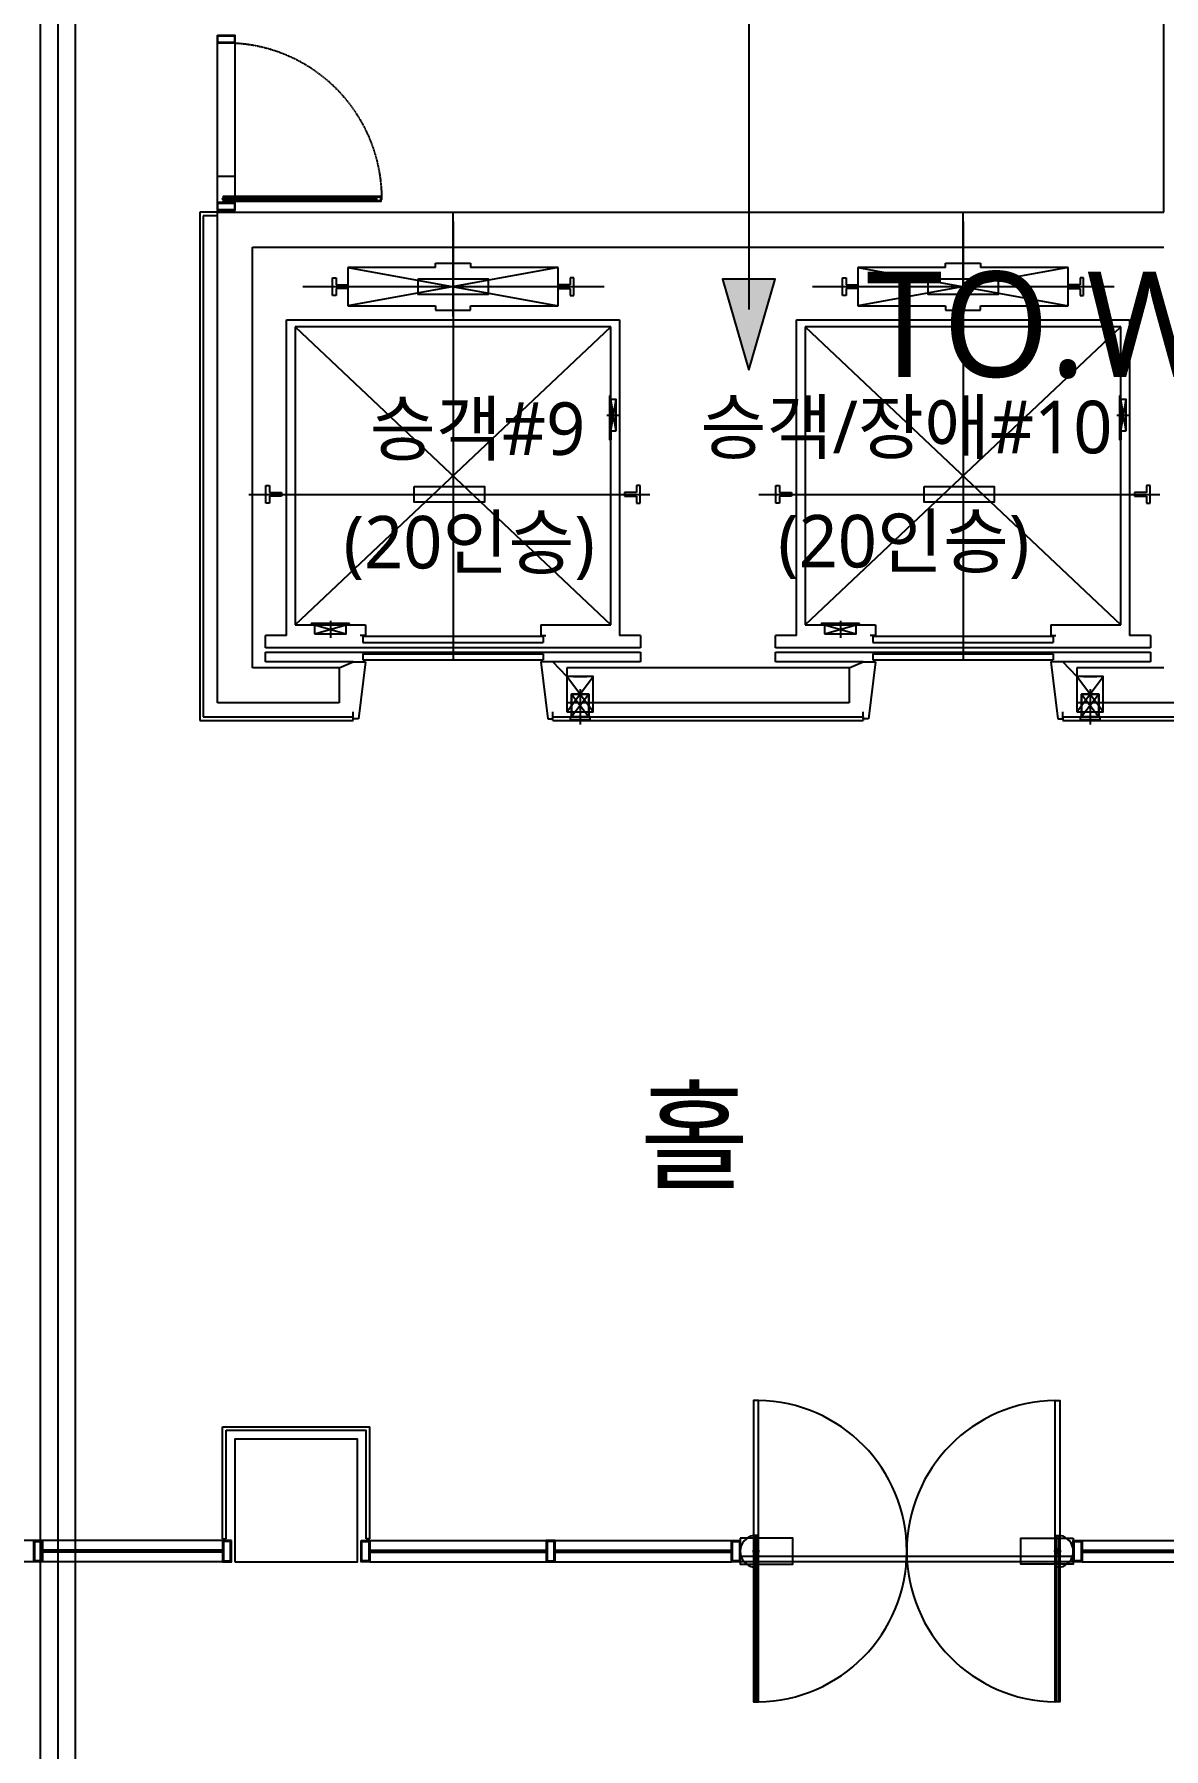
# Model space of a CAD drawing. Header units: millimetres. Extents: x -38475 to 94728, y -31127 to 90245.
# Drawn here: x 35430 to 41875, y 55528 to 65310 of the extents above; entities that cross this region are included whole.
import ezdxf
from ezdxf.enums import TextEntityAlignment as Align

# ---------------------------------------------------------------- set-up
doc = ezdxf.new("R2010")
doc.units = ezdxf.units.MM
doc.linetypes.add('xr_plan$0$HIDDEN2', pattern=[4.7625, 3.175, -1.5875])
for name, color, linetype in [('DR LINE', 4, 'Continuous'), ('e-plan', 9, 'Continuous'), ('레이스웨이', 3, 'Continuous'), ('유도배선', 6, 'Continuous')]:
    doc.layers.add(name, color=color, linetype=linetype)
doc.styles.add('1', font='malgun_0.ttf')
doc.styles.add('USUN', font='malgun_0.ttf')

# ---------------------------------------------------------------- blocks, each defined once
blk = doc.blocks.new('xr_plan$0$D-SS-1000')
at = {"layer": 'e-plan'}
for p, q in [((928, 955.7), (928, 1805.7)), ((940, 955.7), (940, 1805.7)), ((955, 896.7), (955, 996.7)), ((939.3, 941.4), (928.7, 952)), ((928.7, 941.4), (939.3, 952))]:
    blk.add_line(p, q, dxfattribs=at)
for points in [[(919, 1828.7), (949, 1828.7), (949, 932.7), (919, 932.7), (919, 1828.7)], [(940, 1800.7), (943, 1800.7), (943, 1828.7), (925, 1828.7), (925, 1800.7)], [(925, 1800.7), (928, 1800.7)], [(955, 996.7), (955, 896.7), (805, 896.7), (805, 996.7), (955, 996.7)], [(925, 960.7), (928, 960.7)], [(940, 960.7), (943, 960.7), (943, 932.7), (925, 932.7), (925, 960.7)]]:
    blk.add_lwpolyline(points, dxfattribs=at)
for points in [[(928, 1805.7), (940, 1805.7), (940, 955.7), (928, 955.7)], [(936.5, 1828.7), (936.5, 1835.7), (931.5, 1835.7), (931.5, 1828.7)], [(0, 896.7), (0, 996.7), (45, 996.7), (45, 896.7)], [(3, 899.7), (3, 993.7), (42, 993.7), (42, 899.7)], [(955, 896.7), (955, 996.7), (1000, 996.7), (1000, 896.7)], [(958, 899.7), (958, 993.7), (997, 993.7), (997, 899.7)], [(936.5, 932.7), (936.5, 925.7), (931.5, 925.7), (931.5, 932.7)]]:
    blk.add_lwpolyline(points, close=True, dxfattribs=at)
blk.add_circle((934, 946.7), 7.5, dxfattribs=at)
at = {"layer": 'e-plan', "linetype": 'xr_plan$0$HIDDEN2'}
blk.add_arc((934, 946.7), 889, 89.83888, 180.00023, dxfattribs=at)
blk = doc.blocks.new('xr_plan$0$ELEV')
at = {"layer": 'e-plan'}
for p, q in [((0, 910.1), (0, 1498.8)), ((0, 1450.9), (0, -1050)), ((600, 1190), (-599.5, 970)), ((-599.5, 1190), (600, 970)), ((-599.5, 1190), (-599.5, 970)), ((-100, 1190), (-599.5, 1190)), ((-100, 1190), (-100, 1215)), ((-100, 1215), (100, 1215)), ((100, 1215), (100, 1190)), ((600, 1190), (100, 1190)), ((600, 970), (600, 1190)), ((-858.1, 1080), (862.1, 1080)), ((-687.8, 1030), (-687.8, 1130)), ((-687.8, 1130), (-667.8, 1130)), ((-667.8, 1130), (-667.8, 1090)), ((-667.8, 1090), (-599.8, 1090)), ((-599.8, 1090), (-599.8, 1070)), ((668.2, 1090), (600.2, 1090)), ((600.2, 1090), (600.2, 1070)), ((688.2, 1130), (668.2, 1130)), ((668.2, 1130), (668.2, 1090)), ((688.2, 1030), (688.2, 1130)), ((-667.8, 1030), (-687.8, 1030)), ((-667.8, 1070), (-667.8, 1030)), ((-599.8, 1070), (-667.8, 1070)), ((600.2, 1070), (668.2, 1070)), ((668.2, 1070), (668.2, 1030)), ((668.2, 1030), (688.2, 1030)), ((-950, -910), (-950, 890)), ((-950, 890), (950, 890)), ((-599.5, 970), (-100, 970)), ((-100, 970), (-100, 945)), ((-100, 945), (100, 945)), ((100, 945), (100, 970)), ((100, 970), (600, 970)), ((950, 890), (950, -910)), ((900, 850), (-900, 850)), ((-900, 850), (-900, -850)), ((-900, 850), (900, -850)), ((-900, -850), (900, 850)), ((900, -850), (900, 850)), ((892.8, 456.8), (892.8, 206.8)), ((900, 456.8), (892.8, 456.8)), ((892.8, 456.8), (892.8, 243.2)), ((900, 256.8), (900, 456.8)), ((930, 256.8), (900, 436.8)), ((900, 256.8), (930, 436.8)), ((876.8, 346.8), (953.2, 346.8)), ((892.8, 206.8), (900, 206.8)), ((900, 256.8), (900, 206.8)), ((-1068, -155), (-1068, -55)), ((-1068, -55), (-1047, -55)), ((-1047, -55), (-1047, -95)), ((-1047, -95), (-979, -95)), ((-979, -95), (-979, -115)), ((1047, -95), (979, -95)), ((979, -95), (979, -115)), ((1068, -55), (1047, -55)), ((1047, -55), (1047, -95)), ((1068, -155), (1068, -55)), ((-1165.1, -105), (1122.1, -105)), ((-1047, -155), (-1068, -155)), ((-979, -115), (-1047, -115)), ((-1047, -115), (-1047, -155)), ((979, -115), (1047, -115)), ((1047, -115), (1047, -155)), ((1047, -155), (1068, -155)), ((-900, -850), (-500, -850)), ((-590, -842.8), (-810, -842.8)), ((-810, -842.8), (-810, -850)), ((-790, -850), (-810, -850)), ((-790, -850), (-610, -900)), ((-790, -900), (-610, -850)), ((-790, -850), (-590, -850)), ((-700, -826.8), (-700, -923.2)), ((-590, -850), (-590, -842.8)), ((-500, -850), (-500, -910)), ((500, -850), (500, -910)), ((500, -850), (900, -850)), ((-950, -910), (-1070, -910)), ((-1070, -980), (-1070, -910)), ((-500, -910), (-530, -910)), ((-515, -915), (515, -915)), ((-515, -915), (-515, -950)), ((-515, -950), (515, -950)), ((0, -915), (0, -950)), ((500, -910), (530, -910)), ((515, -915), (515, -950)), ((1070, -910), (950, -910)), ((1070, -910), (1070, -980)), ((1070, -980), (-1070, -980)), ((-1070, -1005), (1070, -1005)), ((-1070, -1060), (-1070, -1005)), ((-570, -1060), (-1070, -1060)), ((-650, -1095), (-570, -1060)), ((-570, -1060), (-500, -1060)), ((-500, -1060), (-540, -1385)), ((-515, -1015), (515, -1015)), ((-515, -1015), (-515, -1050)), ((-515, -1050), (515, -1050)), ((0, -1005), (0, -1050)), ((500, -1060), (540, -1385)), ((570, -1060), (500, -1060)), ((515, -1015), (515, -1050)), ((1070, -1060), (570, -1060)), ((650, -1145), (570, -1060)), ((1070, -1005), (1070, -1060)), ((800, -1345), (650, -1145)), ((650, -1345), (800, -1145)), ((688.1, -1145), (763.5, -1145)), ((775.6, -1244.2), (675.6, -1375)), ((675.6, -1244.2), (775.6, -1375)), ((725.6, -1216), (725.6, -1418.3)), ((-570, -1385), (-570, -1345)), ((570, -1385), (570, -1345)), ((-540, -1385), (-570, -1385)), ((540, -1385), (570, -1385))]:
    blk.add_line(p, q, dxfattribs=at)
for points in [[(-199.2, 1125), (200.8, 1125), (200.8, 1035), (-199.2, 1035)], [(930, 256.8), (930, 436.8), (900, 436.8), (900, 256.8)], [(-221.5, -60), (178.5, -60), (178.5, -150), (-221.5, -150)], [(-790, -900), (-610, -900), (-610, -850), (-790, -850)], [(650, -1345), (800, -1345), (800, -1145), (650, -1145)], [(675.6, -1375), (775.6, -1375), (775.6, -1244.2), (675.6, -1244.2)], [(775.6, -1375), (675.6, -1375), (675.6, -1244.2), (775.6, -1244.2)], [(782.8, -1375), (668.4, -1375), (668.4, -1389.3), (782.8, -1389.3)]]:
    blk.add_lwpolyline(points, close=True, dxfattribs=at)
blk = doc.blocks.new('xr_plan$0$점자블럭 없는타입')
at = {"layer": 'e-plan'}
for p, q in [((104798.9, -634194.3), (104820.1, -634215.5)), ((104798.9, -634215.5), (104820.1, -634194.3)), ((106540.9, -634194.3), (106519.7, -634215.5)), ((106540.9, -634215.5), (106519.7, -634194.3))]:
    blk.add_line(p, q, dxfattribs=at)
at = {"layer": 'e-plan', "ltscale": 0.05}
for points in [[(104822.9, -634296.4), (104822.9, -633344.6), (104796, -633344.6), (104796, -634296.4)], [(106516.8, -634296.4), (106516.8, -633344.6), (106543.7, -633344.6), (106543.7, -634296.4)]]:
    blk.add_lwpolyline(points, close=True, dxfattribs=at)
at = {"layer": 'e-plan'}
for points in [[(104719.9, -634264.9), (104669.9, -634264.9), (104669.9, -634144.9), (104719.9, -634144.9), (104719.9, -634264.9)], [(104719.9, -634129.9), (104719.9, -634279.9), (105019.9, -634279.9), (105019.9, -634129.9), (104719.9, -634129.9)], [(106619.9, -634129.9), (106619.9, -634279.9), (106319.9, -634279.9), (106319.9, -634129.9), (106619.9, -634129.9)], [(106669.9, -634264.9), (106619.9, -634264.9), (106619.9, -634144.9), (106669.9, -634144.9), (106669.9, -634264.9)]]:
    blk.add_lwpolyline(points, dxfattribs=at)
for points in [[(104714.9, -634259.9), (104674.9, -634259.9), (104674.9, -634149.9), (104714.9, -634149.9)], [(104823, -634115.3), (104796, -634115.3), (104796, -635065.2), (104823, -635065.2)], [(104815.5, -634115.3), (104803.5, -634115.3), (104803.5, -635065.2), (104815.5, -635065.2)], [(106516.8, -634115.3), (106543.8, -634115.3), (106543.8, -635065.2), (106516.8, -635065.2)], [(106524.3, -634115.3), (106536.3, -634115.3), (106536.3, -635065.2), (106524.3, -635065.2)], [(106664.9, -634259.9), (106624.9, -634259.9), (106624.9, -634149.9), (106664.9, -634149.9)]]:
    blk.add_lwpolyline(points, close=True, dxfattribs=at)
for centre in [(104809.5, -634204.9), (106530.3, -634204.9)]:
    blk.add_circle(centre, 15, dxfattribs=at)
at = {"layer": 'e-plan', "ltscale": 0.05}
for centre, start, end in [((104809.5, -634204.9), 270.90041, 89.10324), ((106530.3, -634204.9), 90.89708, 269.09961)]:
    blk.add_arc(centre, 860.4, start, end, dxfattribs=at)
at = {"layer": 'e-plan', "ltscale": 0.1}
for centre, start, end in [((104811.8, -634205.8), 99.87451, 260.12118), ((106528, -634205.8), 279.87882, 80.12549)]:
    blk.add_arc(centre, 91.9, start, end, dxfattribs=at)
blk = doc.blocks.new('Xref-지하2층')
at = {"layer": 'e-plan', "linetype": 'Continuous'}
for p, q in [((45400, 76200), (45400, 80600)), ((40000, 76200), (39900, 76200)), ((39900, 76200), (39900, 73300)), ((40000, 76180), (39920, 76180)), ((39920, 76180), (39920, 73320)), ((40000, 73400), (40000, 76200)), ((40000, 76200), (45400, 76200)), ((40200, 73600), (40200, 76000)), ((40200, 76000), (45400, 76000)), ((40695, 73600), (40200, 73600)), ((40695, 73600), (40695, 73400)), ((43605, 73600), (41995, 73600)), ((43605, 73600), (41995, 73600)), ((41995, 73600), (41995, 73400)), ((43605, 73600), (43605, 73400)), ((45400, 73600), (44905, 73600)), ((44905, 73600), (44905, 73400)), ((40695, 73400), (40000, 73400)), ((43605, 73400), (41995, 73400)), ((43605, 73400), (41995, 73400)), ((45600, 73400), (44905, 73400)), ((39900, 73300), (40775, 73300)), ((39920, 73320), (40775, 73320)), ((40775, 73300), (40775, 73320)), ((41915, 73320), (43685, 73320)), ((41915, 73300), (41915, 73320)), ((41915, 73300), (43685, 73300)), ((43685, 73320), (43685, 73300)), ((44825, 73320), (45680, 73320)), ((44825, 73320), (44825, 73300)), ((44825, 73300), (45700, 73300)), ((40030, 68630), (40030, 69270)), ((40030, 69270), (40870, 69270)), ((40870, 68630), (40870, 69270)), ((40050, 68630), (40050, 69250)), ((40050, 69250), (40850, 69250)), ((40850, 68630), (40850, 69250)), ((44934, 68620), (48030, 68620)), ((44934, 68566), (45941, 68566)), ((44934, 68554), (45941, 68554)), ((44934, 68500), (48030, 68500))]:
    blk.add_line(p, q, dxfattribs=at)
at = {"layer": 'e-plan'}
for p, q in [((40000, 76405), (40000, 77165)), ((40100, 77165), (40100, 76405)), ((40030, 68620), (37926, 68620)), ((40030, 68630), (40050, 68630)), ((40870, 68630), (40850, 68630)), ((40870, 68620), (42934, 68620)), ((40030, 68500), (37926, 68500)), ((40030, 68566), (39003, 68566)), ((40030, 68554), (39003, 68554)), ((40870, 68566), (41877, 68566)), ((40870, 68554), (41877, 68554)), ((40870, 68500), (42934, 68500)), ((41927, 68566), (42934, 68566)), ((41927, 68554), (42934, 68554)), ((44884, 68530), (42984, 68530)), ((44884, 68500), (42984, 68500))]:
    blk.add_line(p, q, dxfattribs=at)
for points in [[(40100, 68500), (40800, 68500), (40800, 69200), (40100, 69200)], [(38953, 68620), (39003, 68620), (39003, 68500), (38953, 68500)], [(38958, 68615), (38998, 68615), (38998, 68505), (38958, 68505)], [(40080, 68620), (40030, 68620), (40030, 68500), (40080, 68500)], [(40075, 68615), (40035, 68615), (40035, 68505), (40075, 68505)], [(40820, 68620), (40870, 68620), (40870, 68500), (40820, 68500)], [(40825, 68615), (40865, 68615), (40865, 68505), (40825, 68505)], [(41927, 68620), (41877, 68620), (41877, 68500), (41927, 68500)], [(41922, 68615), (41882, 68615), (41882, 68505), (41922, 68505)]]:
    blk.add_lwpolyline(points, close=True, dxfattribs=at)
at = {"layer": 'e-plan', "ltscale": 5}
for name, p, rotation in [('xr_plan$0$D-SS-1000', (39103.3, 77210), 270), ('xr_plan$0$점자블럭 없는타입', (-61735.9, 702764.9), 6.353277705413587e-07)]:
    blk.add_blockref(name, p, dxfattribs=dict(at, rotation=rotation))
at = {"layer": 'e-plan'}
for p in [(41345, 74695), (44255, 74695)]:
    blk.add_blockref('xr_plan$0$ELEV', p, dxfattribs=at)
at = {"layer": 'e-plan', "style": 'USUN'}
for s, height, p in [('승객#9', 300, (41484.9, 74964.9)), ('승객/장애#10', 300, (43932.5, 74973.8)), ('(20인승)', 300, (41437.3, 74316.9)), ('(20인승)', 300, (43916.7, 74322.7)), ('홀', 500, (42722.7, 70928.1))]:
    blk.add_text(s, height=height, dxfattribs=at).set_placement(p, align=Align.MIDDLE_CENTER)
blk = doc.blocks.new('A$C61602750')
at = {"layer": 'e-plan'}
blk.add_blockref('Xref-지하2층', (-3525, -11905), dxfattribs=at)

msp = doc.modelspace()

# ---------------------------------------------------------------- hatches: boundary and pattern name
at = {"layer": 'DR LINE', "linetype": 'Continuous', "ltscale": 2}
h = msp.add_hatch(color=256, dxfattribs=at)
h.dxf.hatch_style = 1
h.paths.add_polyline_path([(39508, 63392.7), (39658, 63912.3), (39358, 63912.3)])

# ---------------------------------------------------------------- linework, layer by layer
msp.add_lwpolyline([(36196.4, 67601.6), (39508, 67601.6), (39508, 63739.1)], dxfattribs=at)
msp.add_lwpolyline([(39508, 63392.7), (39658, 63912.3), (39358, 63912.3)], close=True, dxfattribs=at)
at = {"layer": '레이스웨이'}
for points in [[(35464.4, 67075.2), (35464.4, 49895)], [(35664.4, 67075.2), (35664.4, 49895)]]:
    msp.add_lwpolyline(points, dxfattribs=at)
at = {"layer": '유도배선'}
msp.add_lwpolyline([(35564.4, 67075.2), (35564.4, 49895)], dxfattribs=at)

# ---------------------------------------------------------------- block references
at = {"layer": 'e-plan'}
msp.add_blockref('A$C61602750', (0, 0), dxfattribs=at)

# ---------------------------------------------------------------- texts
at = {"layer": 'DR LINE', "linetype": 'Continuous', "ltscale": 2, "style": '1'}
msp.add_text('TO.WMC7,8', height=600, dxfattribs=at).set_placement((42322.2, 63655.5), align=Align.MIDDLE_CENTER)

doc.saveas('drawing.dxf')
